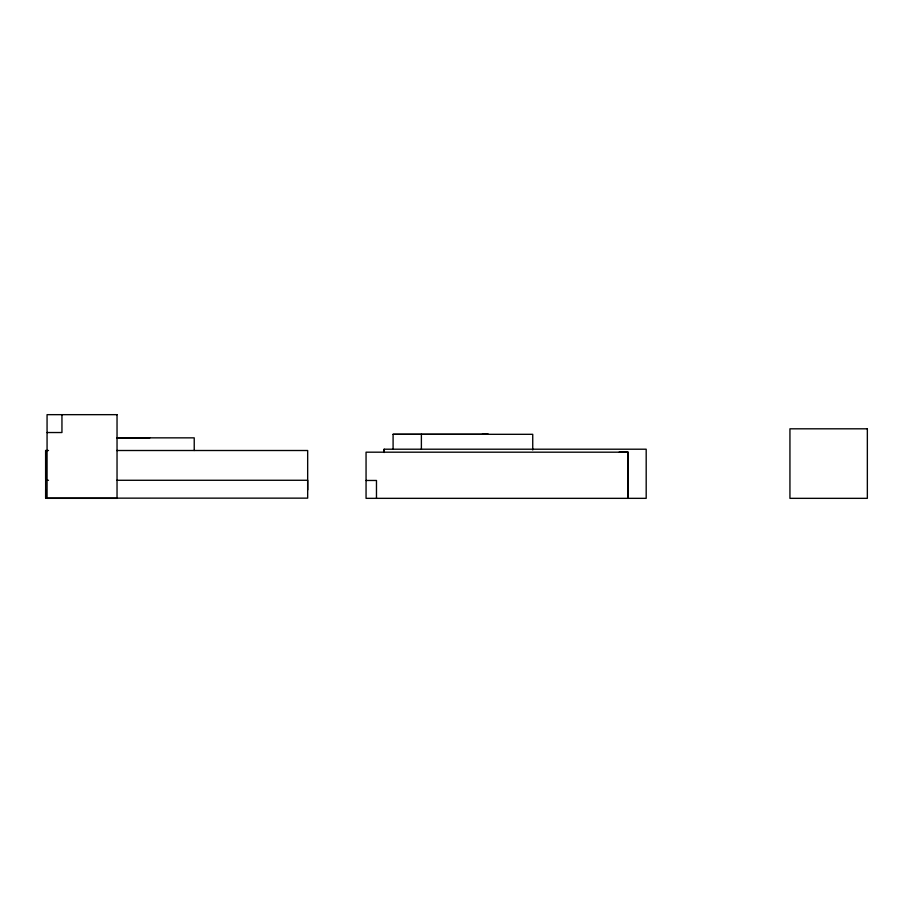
<?xml version="1.0" encoding="UTF-8"?>
<svg xmlns="http://www.w3.org/2000/svg" width="913" height="913" viewBox="0 0 913 913"><rect width="100%" height="100%" fill="white"/><g stroke="black" fill="none" stroke-linecap="round" stroke-linejoin="round"><path stroke-width="1.37" d="M116.704 450.508L307.67 450.508L307.67 498.144L45.65 498.144L45.65 489.961M45.65 498.087L45.65 450.508L48.503 450.508M393.092 449.207L393.092 434.314L488.375 434.314L482.418 434.189M116.967 437.761L149.869 437.852M47.065 432.534L61.947 432.534L61.947 414.662M393.092 434.314L532.736 434.314L532.736 449.983M143.889 437.726L146.297 437.772M116.704 437.852L194.229 437.852L194.229 450.508M619.14 452.186L628.076 452.186L628.076 498.338L628.076 452.186L366.056 452.186L366.056 498.338L646.187 498.338L646.187 449.207L384.156 449.207L384.156 452.506L384.179 449.207L384.156 451.992M45.65 480.284L48.503 480.284M116.853 480.284L307.67 480.272L307.67 489.961M366.056 480.466L376.476 480.466L376.476 498.338M628.064 475.605L628.064 478.948M421.384 434.314L421.384 449.207M45.65 450.508L45.65 478.766M117.035 414.662L47.065 414.662L47.065 498.338L117.035 498.338L117.035 414.662M867.35 428.813L789.939 428.813L789.939 498.338L867.35 498.338L867.35 428.813"/></g></svg>
